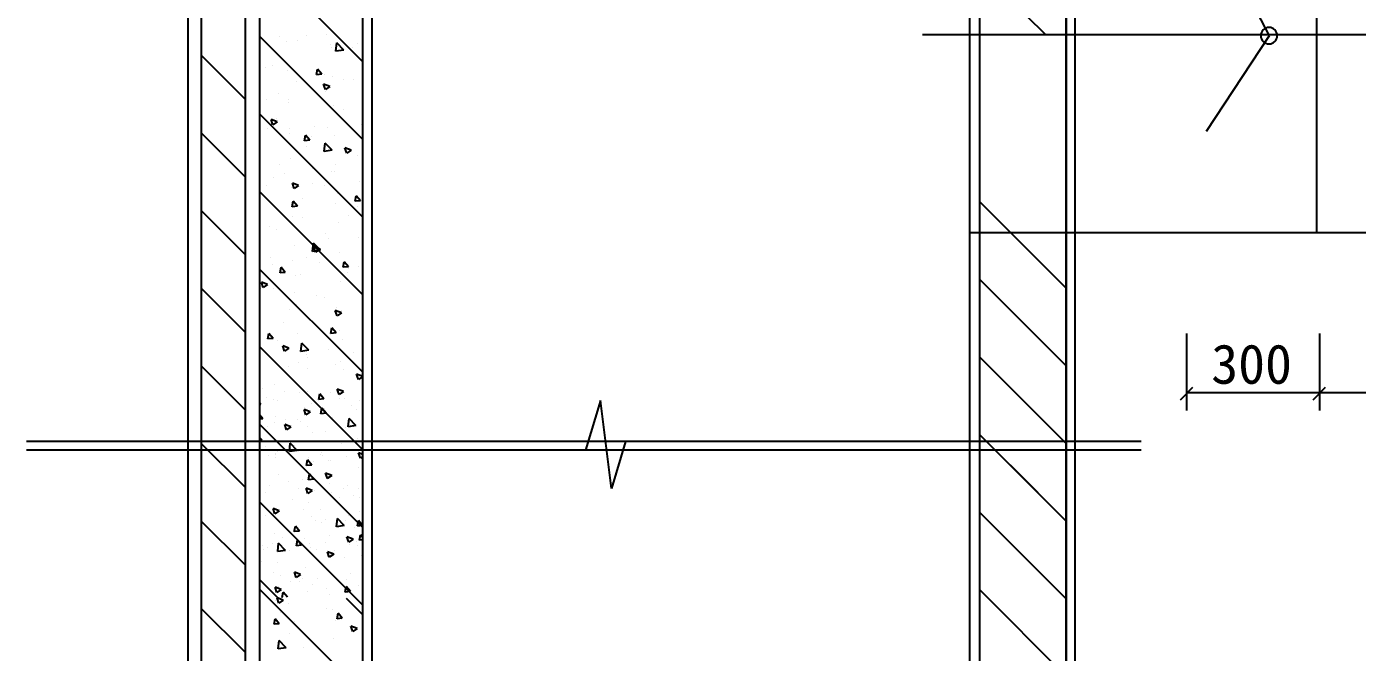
# Model space of a CAD drawing. Header units: metres. Extents: x 3364277 to 3396190, y 2270616 to 2304026.
# Drawn here: x 3369710 to 3379806, y 2276634 to 2281385 of the extents above; entities that cross this region are included whole.
import ezdxf

# ---------------------------------------------------------------- set-up
doc = ezdxf.new("R2010")
doc.units = ezdxf.units.M

# ---------------------------------------------------------------- blocks, each defined once
blk = doc.blocks.new('DI')
blk.add_lwpolyline([(-70.71, -70.71), (70.71, 70.71)])

msp = doc.modelspace()

# ---------------------------------------------------------------- hatches: boundary and pattern name
h = msp.add_hatch()
h.set_pattern_fill('ANSI31', scale=3333.33)
h.paths.add_polyline_path([(3377594.96, 2281322.35), (3376939.41, 2281322.35), (3376939.41, 2279822.35), (3377595.07, 2279822.35)])

# ---------------------------------------------------------------- linework, layer by layer
for p, q in [((3372330.24, 2296976.77), (3372328.73, 2276187.21)), ((3370935.38, 2292484.14), (3370933.87, 2275453.87)), ((3376863.57, 2291592.14), (3376862.07, 2276187.21)), ((3376940.72, 2291592.14), (3376939.21, 2276187.21)), ((3377595.6, 2282889.02), (3377595.4, 2276187.21)), ((3377662.27, 2282889.02), (3377662.07, 2276187.21)), ((3379495.6, 2282822.35), (3379495.6, 2279822.35)), ((3378727.27, 2282110.68), (3379135.6, 2281315.68)), ((3372262.27, 2281117.26), (3371480.74, 2281898.79)), ((3377441.15, 2281322.35), (3376939.41, 2281824.08)), ((3372262.27, 2280528), (3371480.74, 2281309.54)), ((3371630.77, 2281306.32), (3371630.77, 2281306.32)), ((3371682.51, 2281273.3), (3371682.51, 2281273.3)), ((3371764.73, 2281281.17), (3371764.73, 2281281.17)), ((3371833.22, 2281320.43), (3371833.22, 2281320.43)), ((3371986.65, 2281321.36), (3371986.65, 2281321.36)), ((3372057.11, 2281197.49), (3372064.48, 2281260.81)), ((3372116.38, 2281206.63), (3372064.45, 2281260.75)), ((3372222.01, 2281253.69), (3372222.01, 2281253.69)), ((3389677.27, 2281322.35), (3376505.6, 2281322.35)), ((3379135.6, 2281315.68), (3378658.94, 2280589.02)), ((3371367.4, 2280833.61), (3371034.07, 2281166.95)), ((3372017.21, 2281247.93), (3372017.21, 2281247.93)), ((3372024.8, 2281226.36), (3372024.8, 2281226.36)), ((3372116.38, 2281206.63), (3372057.08, 2281197.43)), ((3372184.11, 2281225.96), (3372184.11, 2281225.96)), ((3371519.07, 2281073.66), (3371519.07, 2281073.66)), ((3371578.61, 2281087.12), (3371578.61, 2281087.12)), ((3371690.61, 2281051.37), (3371690.61, 2281051.37)), ((3371910.68, 2281020.04), (3371918.39, 2281061.83)), ((3371950.51, 2281023.46), (3371918.37, 2281061.76)), ((3371760.59, 2280965.66), (3371760.59, 2280965.66)), ((3371950.51, 2281023.46), (3371910.66, 2281019.97)), ((3371940.11, 2281018.23), (3371940.11, 2281018.23)), ((3371967.4, 2281020.38), (3371967.4, 2281020.38)), ((3372032.9, 2281004.43), (3372032.9, 2281004.43)), ((3372116.47, 2280980.69), (3372116.47, 2280980.69)), ((3372192.59, 2280984.99), (3372192.59, 2280984.99)), ((3371620.02, 2280876.11), (3371620.02, 2280876.11)), ((3372009.75, 2280930.48), (3371963.07, 2280948.4)), ((3371976.61, 2280908.18), (3371963.09, 2280948.47)), ((3371975.91, 2280891.14), (3371975.91, 2280891.14)), ((3372009.75, 2280930.48), (3371976.59, 2280908.12)), ((3371527.56, 2280832.69), (3371527.56, 2280832.69)), ((3371694.45, 2280810.72), (3371694.45, 2280810.72)), ((3371698.72, 2280829.44), (3371698.72, 2280829.44)), ((3372041.01, 2280782.5), (3372041.01, 2280782.5)), ((3372115.49, 2280755.29), (3372115.49, 2280755.29)), ((3372262.27, 2279938.75), (3371480.74, 2280720.28)), ((3371611.81, 2280662.07), (3371565.13, 2280679.99)), ((3371578.67, 2280639.77), (3371565.16, 2280680.06)), ((3371611.81, 2280662.07), (3371578.65, 2280639.7)), ((3371606.13, 2280689.35), (3371606.13, 2280689.35)), ((3371367.4, 2280244.36), (3371034.07, 2280577.69)), ((3371537.34, 2280611.75), (3371537.34, 2280611.75)), ((3371702.94, 2280569.75), (3371702.94, 2280569.75)), ((3371706.83, 2280607.51), (3371706.83, 2280607.51)), ((3371818.18, 2280518.58), (3371825.89, 2280560.37)), ((3371858.01, 2280522), (3371825.87, 2280560.3)), ((3371869.83, 2280547.78), (3371869.83, 2280547.78)), ((3371893.22, 2280626.78), (3371893.22, 2280626.78)), ((3371994.93, 2280622.61), (3371994.93, 2280622.61)), ((3372049.12, 2280560.57), (3372049.12, 2280560.57)), ((3372249.11, 2280641.82), (3372249.11, 2280641.82)), ((3371858.01, 2280522), (3371818.16, 2280518.51)), ((3371835.18, 2280476.23), (3371835.18, 2280476.23)), ((3372027.99, 2280446.87), (3371968.7, 2280437.68)), ((3371968.72, 2280437.74), (3371976.09, 2280501.05)), ((3372027.99, 2280446.87), (3371976.06, 2280500.99)), ((3372171.96, 2280447.05), (3372125.28, 2280464.97)), ((3372138.82, 2280424.75), (3372125.3, 2280465.04)), ((3372171.96, 2280447.05), (3372138.8, 2280424.68)), ((3371714.93, 2280385.58), (3371714.93, 2280385.58)), ((3372223.97, 2280409.49), (3372223.97, 2280409.49)), ((3371580.58, 2280242.93), (3371580.58, 2280242.93)), ((3371625.83, 2280340.05), (3371625.83, 2280340.05)), ((3371667.17, 2280271.08), (3371667.17, 2280271.08)), ((3371878.32, 2280306.81), (3371878.32, 2280306.81)), ((3372023.05, 2280286.12), (3372023.05, 2280286.12)), ((3372045.21, 2280284.84), (3372045.21, 2280284.84)), ((3372057.22, 2280338.64), (3372057.22, 2280338.64)), ((3371526.6, 2280181.53), (3371526.6, 2280181.53)), ((3371723.04, 2280163.65), (3371723.04, 2280163.65)), ((3371774.02, 2280178.64), (3371727.34, 2280196.56)), ((3371740.88, 2280156.34), (3371727.37, 2280196.62)), ((3371774.02, 2280178.64), (3371740.86, 2280156.27)), ((3371882.48, 2280196.57), (3371882.48, 2280196.57)), ((3371969.37, 2280176.19), (3371969.37, 2280176.19)), ((3372238.36, 2280211.61), (3372238.36, 2280211.61)), ((3372262.27, 2279349.49), (3371480.74, 2280131.03)), ((3371725.68, 2280017.12), (3371733.39, 2280058.91)), ((3371765.5, 2280020.54), (3371733.37, 2280058.84)), ((3371801.21, 2280077.11), (3371801.21, 2280077.11)), ((3372053.7, 2280043.87), (3372053.7, 2280043.87)), ((3372065.33, 2280116.71), (3372065.33, 2280116.71)), ((3372243.68, 2280062.37), (3372203.83, 2280058.88)), ((3372203.86, 2280058.95), (3372211.56, 2280100.74)), ((3372243.68, 2280062.37), (3372211.54, 2280100.67)), ((3377595.1, 2279400.63), (3376939.25, 2280056.48)), ((3371367.4, 2279655.1), (3371034.07, 2279988.44)), ((3371765.5, 2280020.54), (3371725.66, 2280017.05)), ((3371731.15, 2279941.73), (3371731.15, 2279941.73)), ((3372155.68, 2279947.25), (3372155.68, 2279947.25)), ((3372220.59, 2280021.9), (3372220.59, 2280021.9)), ((3371555.56, 2279869.6), (3371555.56, 2279869.6)), ((3371608.1, 2279845.15), (3371608.1, 2279845.15)), ((3371799.8, 2279932.21), (3371799.8, 2279932.21)), ((3372073.44, 2279894.79), (3372073.44, 2279894.79)), ((3371880.34, 2279677.98), (3371887.7, 2279741.29)), ((3371939.6, 2279687.11), (3371887.68, 2279741.23)), ((3371976.59, 2279814.17), (3371976.59, 2279814.17)), ((3371996.89, 2279778.41), (3371996.89, 2279778.41)), ((3372229.08, 2279780.93), (3372229.08, 2279780.93)), ((3376862.27, 2279822.35), (3382395.6, 2279822.35)), ((3377595.1, 2279400.63), (3377173.38, 2279822.35)), ((3377995.6, 2279822.35), (3378495.6, 2279822.35)), ((3371739.25, 2279719.8), (3371739.25, 2279719.8)), ((3371939.6, 2279687.11), (3371880.31, 2279677.92)), ((3371936.23, 2279695.2), (3371889.55, 2279713.12)), ((3371903.09, 2279672.9), (3371889.58, 2279713.19)), ((3371936.23, 2279695.2), (3371903.07, 2279672.84)), ((3372081.54, 2279672.86), (3372081.54, 2279672.86)), ((3372262.27, 2278760.24), (3371480.74, 2279541.77)), ((3371564.04, 2279628.63), (3371564.04, 2279628.63)), ((3371573.74, 2279576.51), (3371573.74, 2279576.51)), ((3371633.18, 2279515.66), (3371640.89, 2279557.44)), ((3371673, 2279519.07), (3371640.86, 2279557.38)), ((3371730.94, 2279606.66), (3371730.94, 2279606.66)), ((3371837.15, 2279632.04), (3371837.15, 2279632.04)), ((3371929.62, 2279591.55), (3371929.62, 2279591.55)), ((3372151.18, 2279560.91), (3372111.33, 2279557.42)), ((3372111.36, 2279557.49), (3372119.06, 2279599.28)), ((3372151.18, 2279560.91), (3372119.04, 2279599.21)), ((3372151.97, 2279551.23), (3372151.97, 2279551.23)), ((3372225.94, 2279565.3), (3372225.94, 2279565.3)), ((3371538.29, 2279426.79), (3371491.61, 2279444.71)), ((3371505.16, 2279404.49), (3371491.64, 2279444.78)), ((3371673, 2279519.07), (3371633.16, 2279515.59)), ((3371747.36, 2279497.87), (3371747.36, 2279497.87)), ((3371789.06, 2279502), (3371789.06, 2279502)), ((3372089.65, 2279450.93), (3372089.65, 2279450.93)), ((3372144.94, 2279517.03), (3372144.94, 2279517.03)), ((3377595.14, 2278811.33), (3376939.25, 2279467.23)), ((3377595.14, 2278811.33), (3376939.41, 2279467.06)), ((3371367.4, 2279065.85), (3371034.07, 2279399.18)), ((3371486.93, 2279398.93), (3371486.93, 2279398.93)), ((3371538.29, 2279426.79), (3371505.13, 2279404.42)), ((3371582.54, 2279398.73), (3371582.54, 2279398.73)), ((3371739.42, 2279365.69), (3371739.42, 2279365.69)), ((3371906.32, 2279343.72), (3371906.32, 2279343.72)), ((3371706.38, 2279237.64), (3371706.38, 2279237.64)), ((3371755.47, 2279275.94), (3371755.47, 2279275.94)), ((3371971.33, 2279332), (3371971.33, 2279332)), ((3372062.26, 2279252.68), (3372062.26, 2279252.68)), ((3371662.31, 2279135.99), (3371662.31, 2279135.99)), ((3372098.44, 2279211.77), (3372051.76, 2279229.69)), ((3372065.3, 2279189.47), (3372051.79, 2279229.76)), ((3372098.44, 2279211.77), (3372065.28, 2279189.4)), ((3372097.76, 2279229), (3372097.76, 2279229)), ((3371540.68, 2279014.19), (3371548.39, 2279055.98)), ((3371580.5, 2279017.61), (3371548.36, 2279055.91)), ((3371763.57, 2279054.01), (3371763.57, 2279054.01)), ((3371914.8, 2279102.75), (3371914.8, 2279102.75)), ((3372058.68, 2279059.45), (3372018.83, 2279055.96)), ((3372018.86, 2279056.03), (3372026.56, 2279097.82)), ((3372058.68, 2279059.45), (3372026.54, 2279097.75)), ((3372081.7, 2279080.78), (3372081.7, 2279080.78)), ((3378510.6, 2279053.87), (3378510.6, 2278469.1)), ((3379517.27, 2279053.87), (3379517.27, 2278469.1)), ((3372262.27, 2278170.98), (3371480.74, 2278952.51)), ((3371580.5, 2279017.61), (3371540.66, 2279014.13)), ((3371610.07, 2279000.96), (3371610.07, 2279000.96)), ((3371700.5, 2278943.36), (3371653.82, 2278961.28)), ((3371667.37, 2278921.06), (3371653.85, 2278961.34)), ((3371700.5, 2278943.36), (3371667.34, 2278920.99)), ((3371791.95, 2278918.22), (3371799.32, 2278981.53)), ((3371851.22, 2278927.35), (3371799.29, 2278981.47)), ((3371998.86, 2278934.22), (3371998.86, 2278934.22)), ((3372105.86, 2279007.07), (3372105.86, 2279007.07)), ((3371771.68, 2278832.08), (3371771.68, 2278832.08)), ((3371851.22, 2278927.35), (3371791.93, 2278918.16)), ((3371836.2, 2278896.98), (3371836.2, 2278896.98)), ((3371837.69, 2278873.05), (3371837.69, 2278873.05)), ((3372090.18, 2278839.81), (3372090.18, 2278839.81)), ((3372192.08, 2278912.01), (3372192.08, 2278912.01)), ((3377595.18, 2278222.04), (3376939.25, 2278877.97)), ((3377595.18, 2278222.04), (3376939.41, 2278877.8)), ((3371367.4, 2278476.59), (3371034.07, 2278809.93)), ((3371695.63, 2278807.43), (3371695.63, 2278807.43)), ((3371839.11, 2278787.84), (3371839.11, 2278787.84)), ((3372051.52, 2278822.46), (3372051.52, 2278822.46)), ((3372113.97, 2278785.14), (3372113.97, 2278785.14)), ((3372260.65, 2278728.34), (3372213.97, 2278746.26)), ((3372227.52, 2278706.04), (3372214, 2278746.32)), ((3372260.65, 2278728.34), (3372227.49, 2278705.97)), ((3372257.08, 2278817.84), (3372257.08, 2278817.84)), ((3371497.95, 2278636.57), (3371497.95, 2278636.57)), ((3371592.04, 2278665.54), (3371592.04, 2278665.54)), ((3372113.45, 2278614.97), (3372066.77, 2278632.89)), ((3372080.32, 2278592.67), (3372066.8, 2278632.95)), ((3372227.9, 2278721.11), (3372227.9, 2278721.11)), ((3371532.05, 2278568.8), (3371532.05, 2278568.8)), ((3371584.51, 2278554.54), (3371584.51, 2278554.54)), ((3371612.95, 2278543.07), (3371612.95, 2278543.07)), ((3371664.84, 2278614.6), (3371664.84, 2278614.6)), ((3371779.79, 2278610.15), (3371779.79, 2278610.15)), ((3371844.84, 2278612.45), (3371844.84, 2278612.45)), ((3371868.79, 2278526.12), (3371868.79, 2278526.12)), ((3371966.18, 2278557.99), (3371926.33, 2278554.5)), ((3371926.35, 2278554.57), (3371934.06, 2278596.36)), ((3371966.18, 2278557.99), (3371934.04, 2278596.29)), ((3371968.83, 2278558.1), (3371968.83, 2278558.1)), ((3372013.07, 2278610.11), (3372013.07, 2278610.11)), ((3372113.45, 2278614.97), (3372080.29, 2278592.6)), ((3372085.87, 2278559.17), (3372085.87, 2278559.17)), ((3372122.08, 2278563.21), (3372122.08, 2278563.21)), ((3372233.64, 2278545.71), (3372233.64, 2278545.71)), ((3374063.54, 2278547.18), (3373949.86, 2278168.5)), ((3374147.26, 2277877.85), (3374063.54, 2278547.18)), ((3378510.6, 2278606.37), (3384995.6, 2278606.37)), ((3371503.5, 2278407.87), (3371480.57, 2278435.2)), ((3371488, 2278516.15), (3371480.74, 2278524.81)), ((3371488, 2278516.15), (3371480.74, 2278515.52)), ((3371862.71, 2278459.93), (3371816.03, 2278477.84)), ((3371829.58, 2278437.62), (3371816.06, 2278477.91)), ((3371818.22, 2278490.91), (3371818.22, 2278490.91)), ((3371862.71, 2278459.93), (3371829.55, 2278437.56)), ((3371981.68, 2278449.7), (3371941.83, 2278446.22)), ((3371941.86, 2278446.28), (3371949.57, 2278488.07)), ((3371981.68, 2278449.7), (3371949.54, 2278488)), ((3371973.3, 2278487.8), (3371973.3, 2278487.8)), ((3372174.1, 2278505.95), (3372174.1, 2278505.95)), ((3372211.08, 2278479.18), (3372211.08, 2278479.18)), ((3371503.5, 2278407.87), (3371480.57, 2278405.86)), ((3372262.1, 2277581.89), (3371480.57, 2278363.42)), ((3372262.27, 2277581.73), (3371480.74, 2278363.26)), ((3371540.16, 2278346.87), (3371540.16, 2278346.87)), ((3371590.24, 2278379.15), (3371590.24, 2278379.15)), ((3371600.53, 2278424.57), (3371600.53, 2278424.57)), ((3371715.51, 2278346.56), (3371668.83, 2278364.47)), ((3371682.38, 2278324.25), (3371668.86, 2278364.54)), ((3371673.33, 2278373.63), (3371673.33, 2278373.63)), ((3371677.65, 2278401.36), (3371677.65, 2278401.36)), ((3371715.51, 2278346.56), (3371682.35, 2278324.19)), ((3371767.42, 2278402.6), (3371767.42, 2278402.6)), ((3371787.89, 2278388.22), (3371787.89, 2278388.22)), ((3371840.22, 2278351.66), (3371840.22, 2278351.66)), ((3372033.54, 2278416.4), (3372033.54, 2278416.4)), ((3372130.18, 2278341.28), (3372130.18, 2278341.28)), ((3372209, 2278355.86), (3372149.71, 2278346.66)), ((3372149.74, 2278346.72), (3372157.1, 2278410.03)), ((3372209, 2278355.86), (3372157.08, 2278409.97)), ((3372188.45, 2278347.17), (3372188.45, 2278347.17)), ((3374180.16, 2278235.17), (3369710.48, 2278235.17)), ((3371497.51, 2278245.51), (3371480.57, 2278263.16)), ((3371497.51, 2278245.51), (3371480.57, 2278242.88)), ((3371876.9, 2278304.19), (3371876.9, 2278304.19)), ((3371979.03, 2278312.41), (3371979.03, 2278312.41)), ((3372219.19, 2278257.25), (3372219.19, 2278257.25)), ((3372261.25, 2278296.23), (3372261.25, 2278296.23)), ((3374252.43, 2278235.17), (3374147.26, 2277877.85)), ((3378166.71, 2278235.17), (3374180.16, 2278235.17)), ((3377595.1, 2277632.86), (3376939.25, 2278288.71)), ((3374171.56, 2278168.5), (3369710.48, 2278168.5)), ((3371367.4, 2277887.34), (3371034.07, 2278220.67)), ((3371523.42, 2278194.87), (3371523.42, 2278194.87)), ((3371548.27, 2278124.94), (3371548.27, 2278124.94)), ((3371594.97, 2278137), (3371594.97, 2278137)), ((3371596.22, 2278143.93), (3371596.22, 2278143.93)), ((3371612.03, 2278156.76), (3371612.03, 2278156.76)), ((3371762.83, 2278167.6), (3371703.54, 2278158.4)), ((3371703.57, 2278158.46), (3371710.93, 2278221.77)), ((3371762.83, 2278167.6), (3371710.91, 2278221.71)), ((3371742.78, 2278202.4), (3371742.78, 2278202.4)), ((3371775.91, 2278161.63), (3371775.91, 2278161.63)), ((3371796, 2278166.29), (3371796, 2278166.29)), ((3371942.8, 2278139.66), (3371942.8, 2278139.66)), ((3371950.85, 2278152.04), (3371950.85, 2278152.04)), ((3371958.09, 2278127.89), (3371958.09, 2278127.89)), ((3372098.66, 2278217.44), (3372098.66, 2278217.44)), ((3372262.1, 2278136.74), (3372228.98, 2278149.45)), ((3372242.53, 2278109.23), (3372229.01, 2278149.52)), ((3372262.1, 2278122.39), (3372242.5, 2278109.17)), ((3378166.71, 2278168.5), (3374160.71, 2278168.5)), ((3371602.21, 2278112.85), (3371602.21, 2278112.85)), ((3371873.67, 2278056.52), (3371833.83, 2278053.04)), ((3371833.85, 2278053.11), (3371841.56, 2278094.89)), ((3371873.67, 2278056.52), (3371841.54, 2278094.83)), ((3371848.71, 2278110.69), (3371848.71, 2278110.69)), ((3371885.01, 2278082.26), (3371885.01, 2278082.26)), ((3372000.82, 2278090.03), (3372000.82, 2278090.03)), ((3372015.6, 2278088.72), (3372015.6, 2278088.72)), ((3372138.29, 2278119.35), (3372138.29, 2278119.35)), ((3372227.3, 2278035.32), (3372227.3, 2278035.32)), ((3377595.1, 2277632.86), (3377173.38, 2278054.58)), ((3371617.76, 2277981.37), (3371617.76, 2277981.37)), ((3371698.8, 2277931.93), (3371698.8, 2277931.93)), ((3371804.11, 2277944.36), (3371804.11, 2277944.36)), ((3371841.08, 2277943.65), (3371841.08, 2277943.65)), ((3371889.18, 2277948.24), (3371849.33, 2277944.75)), ((3371849.36, 2277944.82), (3371857.07, 2277986.61)), ((3371889.18, 2277948.24), (3371857.04, 2277986.54)), ((3372024.92, 2277976.49), (3371978.24, 2277994.41)), ((3371991.79, 2277954.19), (3371978.27, 2277994.48)), ((3372024.92, 2277976.49), (3371991.76, 2277954.12)), ((3371519.53, 2277848.49), (3371519.53, 2277848.49)), ((3371556.37, 2277903.01), (3371556.37, 2277903.01)), ((3371771.6, 2277880.99), (3371771.6, 2277880.99)), ((3371877.72, 2277863.12), (3371831.04, 2277881.04)), ((3371844.59, 2277840.82), (3371831.07, 2277881.11)), ((3371877.72, 2277863.12), (3371844.56, 2277840.75)), ((3371875.41, 2277863.53), (3371875.41, 2277863.53)), ((3371893.11, 2277860.33), (3371893.11, 2277860.33)), ((3371951.29, 2277898.69), (3371951.29, 2277898.69)), ((3372006.55, 2277914.63), (3372006.55, 2277914.63)), ((3372024.09, 2277847.75), (3372024.09, 2277847.75)), ((3372118.18, 2277876.71), (3372118.18, 2277876.71)), ((3372146.4, 2277897.42), (3372146.4, 2277897.42)), ((3372190.98, 2277825.78), (3372190.98, 2277825.78)), ((3372229.87, 2277876.91), (3372229.87, 2277876.91)), ((3372231.29, 2277878.57), (3372231.29, 2277878.57)), ((3372262.1, 2276992.64), (3371480.57, 2277774.17)), ((3372262.27, 2276992.47), (3371480.74, 2277774)), ((3371626.98, 2277708.08), (3371580.3, 2277726)), ((3371593.85, 2277685.78), (3371580.33, 2277726.06)), ((3371724.79, 2277796.34), (3371724.79, 2277796.34)), ((3371812.21, 2277722.43), (3371812.21, 2277722.43)), ((3371846.81, 2277768.25), (3371846.81, 2277768.25)), ((3371940.11, 2277721.82), (3371940.11, 2277721.82)), ((3372080.68, 2277811.37), (3372080.68, 2277811.37)), ((3372235.4, 2277813.39), (3372235.4, 2277813.39)), ((3371367.4, 2277298.08), (3371034.07, 2277631.41)), ((3371525.95, 2277673.48), (3371525.95, 2277673.48)), ((3371564.48, 2277681.08), (3371564.48, 2277681.08)), ((3371584.23, 2277706.79), (3371584.23, 2277706.79)), ((3371586.47, 2277710.34), (3371586.47, 2277710.34)), ((3371626.98, 2277708.08), (3371593.82, 2277685.71)), ((3371874.18, 2277668.99), (3371874.18, 2277668.99)), ((3371901.22, 2277638.4), (3371901.22, 2277638.4)), ((3371946.98, 2277618.05), (3371946.98, 2277618.05)), ((3371975.26, 2277643.61), (3371975.26, 2277643.61)), ((3372061.35, 2277586.96), (3372068.72, 2277650.28)), ((3372120.62, 2277596.1), (3372068.69, 2277650.21)), ((3372126.67, 2277635.74), (3372126.67, 2277635.74)), ((3372154.5, 2277675.49), (3372154.5, 2277675.49)), ((3372219.53, 2277593.48), (3372227.24, 2277635.27)), ((3372259.35, 2277596.9), (3372227.21, 2277635.2)), ((3372235.6, 2277701.52), (3372235.6, 2277701.52)), ((3377595.14, 2277043.56), (3376939.04, 2277699.66)), ((3377595.14, 2277043.57), (3376939.25, 2277699.46)), ((3377595.14, 2277043.57), (3376939.41, 2277699.29)), ((3371483.58, 2277543.18), (3371483.58, 2277543.18)), ((3371592.2, 2277534.95), (3371592.2, 2277534.95)), ((3371781.17, 2277555.06), (3371741.33, 2277551.58)), ((3371741.35, 2277551.64), (3371749.06, 2277593.43)), ((3371781.17, 2277555.06), (3371749.03, 2277593.37)), ((3372005.23, 2277522.87), (3372005.23, 2277522.87)), ((3372120.62, 2277596.1), (3372061.32, 2277586.9)), ((3372199.47, 2277584.81), (3372199.47, 2277584.81)), ((3372259.35, 2277596.9), (3372219.5, 2277593.41)), ((3372235.03, 2277485.2), (3372242.74, 2277526.98)), ((3372262.1, 2277503.81), (3372242.71, 2277526.92)), ((3372243.51, 2277591.46), (3372243.51, 2277591.46)), ((3371501.55, 2277442.43), (3371501.55, 2277442.43)), ((3371508.79, 2277418.28), (3371508.79, 2277418.28)), ((3371534.43, 2277432.51), (3371534.43, 2277432.51)), ((3371572.59, 2277459.15), (3371572.59, 2277459.15)), ((3371615.18, 2277398.7), (3371622.55, 2277462.02)), ((3371674.45, 2277407.84), (3371622.52, 2277461.96)), ((3371628.52, 2277461.47), (3371628.52, 2277461.47)), ((3371649.35, 2277507.83), (3371649.35, 2277507.83)), ((3371796.68, 2277446.78), (3371756.83, 2277443.29)), ((3371756.86, 2277443.36), (3371764.57, 2277485.15)), ((3371796.68, 2277446.78), (3371764.54, 2277485.08)), ((3371820.32, 2277500.5), (3371820.32, 2277500.5)), ((3371857.43, 2277457.46), (3371857.43, 2277457.46)), ((3371864.67, 2277433.32), (3371864.67, 2277433.32)), ((3371909.33, 2277416.47), (3371909.33, 2277416.47)), ((3371980.99, 2277468.21), (3371980.99, 2277468.21)), ((3372187.13, 2277493.06), (3372140.45, 2277510.98)), ((3372154, 2277470.76), (3372140.48, 2277511.04)), ((3372187.13, 2277493.06), (3372153.97, 2277470.69)), ((3372162.61, 2277453.56), (3372162.61, 2277453.56)), ((3372213.31, 2277472.5), (3372213.31, 2277472.5)), ((3372220.55, 2277448.35), (3372220.55, 2277448.35)), ((3372262.1, 2277487.5), (3372235, 2277485.13)), ((3371491.69, 2277321.25), (3371491.69, 2277321.25)), ((3371674.45, 2277407.84), (3371615.15, 2277398.64)), ((3371701.33, 2277410.54), (3371701.33, 2277410.54)), ((3372039.93, 2277379.69), (3371993.25, 2277397.61)), ((3372006.8, 2277357.39), (3371993.28, 2277397.67)), ((3372039.93, 2277379.69), (3372006.77, 2277357.32)), ((3372049.56, 2277406.04), (3372049.56, 2277406.04)), ((3372122.36, 2277355.11), (3372122.36, 2277355.11)), ((3372251.62, 2277369.53), (3372251.62, 2277369.53)), ((3371580.69, 2277237.22), (3371580.69, 2277237.22)), ((3371614, 2277312.57), (3371614, 2277312.57)), ((3371637.01, 2277220.51), (3371637.01, 2277220.51)), ((3371789.19, 2277224.65), (3371742.52, 2277242.56)), ((3371756.06, 2277202.35), (3371742.54, 2277242.63)), ((3371789.19, 2277224.65), (3371756.03, 2277202.28)), ((3371828.43, 2277278.57), (3371828.43, 2277278.57)), ((3372002.79, 2277245.83), (3372002.79, 2277245.83)), ((3372170.72, 2277231.63), (3372170.72, 2277231.63)), ((3371621.92, 2277043.56), (3371480.57, 2277184.91)), ((3371621.92, 2277043.56), (3371480.74, 2277184.75)), ((3371641.99, 2277111.28), (3371595.31, 2277129.19)), ((3371608.86, 2277088.98), (3371595.34, 2277129.26)), ((3371619.73, 2277137.18), (3371619.73, 2277137.18)), ((3371709.81, 2277169.57), (3371709.81, 2277169.57)), ((3371781.99, 2277168.96), (3371781.99, 2277168.96)), ((3371803.9, 2277198.53), (3371803.9, 2277198.53)), ((3371876.7, 2277147.6), (3371876.7, 2277147.6)), ((3371917.43, 2277194.54), (3371917.43, 2277194.54)), ((3371987.25, 2277116.8), (3371987.25, 2277116.8)), ((3372127.03, 2277092.02), (3372134.73, 2277133.81)), ((3372166.85, 2277095.44), (3372134.71, 2277133.74)), ((3372137.87, 2277183.99), (3372137.87, 2277183.99)), ((3372224.94, 2277143.1), (3372224.94, 2277143.1)), ((3372259.72, 2277147.6), (3372259.72, 2277147.6)), ((3372261.9, 2276329.43), (3371480.37, 2277110.96)), ((3371499.79, 2277099.32), (3371499.79, 2277099.32)), ((3371599.86, 2277030.5), (3371599.86, 2277030.5)), ((3371641.99, 2277111.28), (3371608.83, 2277088.91)), ((3371656.97, 2277029.61), (3371610.29, 2277047.53)), ((3371623.84, 2277007.31), (3371610.32, 2277047.59)), ((3371656.97, 2277029.61), (3371623.8, 2277007.24)), ((3371631.37, 2277101.76), (3371631.37, 2277101.76)), ((3371648.85, 2277050.18), (3371656.56, 2277091.97)), ((3371688.67, 2277053.6), (3371656.53, 2277091.9)), ((3371843.05, 2277099.45), (3371843.05, 2277099.45)), ((3372008.52, 2277070.44), (3372008.52, 2277070.44)), ((3372166.85, 2277095.44), (3372127, 2277091.95)), ((3372261.9, 2276918.68), (3372137.02, 2277043.56)), ((3377595.18, 2276454.26), (3376939.04, 2277110.4)), ((3371367.2, 2276634.87), (3371033.87, 2276968.2)), ((3371635.19, 2276933.61), (3371635.19, 2276933.61)), ((3371693.98, 2277002.53), (3371693.98, 2277002.53)), ((3371988.66, 2276963.76), (3371988.66, 2276963.76)), ((3372030.72, 2276959.86), (3372030.72, 2276959.86)), ((3372065.5, 2276889.12), (3372073.21, 2276930.91)), ((3372105.31, 2276892.54), (3372073.18, 2276930.84)), ((3371627.14, 2276850.71), (3371587.29, 2276847.22)), ((3371587.33, 2276847.29), (3371595.03, 2276889.08)), ((3371627.14, 2276850.71), (3371595, 2276889.01)), ((3371745.99, 2276871.96), (3371745.99, 2276871.96)), ((3372056.23, 2276878.18), (3372056.23, 2276878.18)), ((3372105.31, 2276892.54), (3372065.47, 2276889.06)), ((3372101.87, 2276887), (3372101.87, 2276887)), ((3372217.11, 2276814.59), (3372170.43, 2276832.5)), ((3372183.98, 2276792.29), (3372170.47, 2276832.57)), ((3372217.11, 2276814.59), (3372183.95, 2276792.22)), ((3371619.22, 2276660.49), (3371626.59, 2276723.81)), ((3371678.48, 2276669.63), (3371626.56, 2276723.75)), ((3371702.09, 2276780.61), (3371702.09, 2276780.61)), ((3372038.83, 2276737.93), (3372038.83, 2276737.93)), ((3371678.48, 2276669.63), (3371619.19, 2276660.43)), ((3371643.68, 2276692.64), (3371643.68, 2276692.64)), ((3371810.57, 2276670.67), (3371810.57, 2276670.67))]:
    msp.add_line(p, q)
for points in [[(3372262.07, 2276087.21), (3372263.57, 2296976.77)], [(3371368.71, 2293574.38), (3371367.2, 2276087.21)], [(3371035.38, 2293219.91), (3371033.87, 2275553.87)], [(3371480.53, 2276087.21), (3371482.04, 2293219.91)], [(3376940.72, 2291592.14), (3376939.21, 2276087.21)], [(3377594.73, 2282889.02), (3377595.21, 2276087.21)], [(3377995.6, 2279822.35), (3381513.94, 2279822.35)]]:
    msp.add_lwpolyline(points)
msp.add_lwpolyline([(3379072.89, 2281315.68, 1), (3379198.31, 2281315.68, 1)], format="xyb", close=True)

# ---------------------------------------------------------------- block references
at = {"xscale": 0.67, "yscale": 0.67, "zscale": 0.67}
for p in [(3378510.6, 2278599.7), (3379517.27, 2278599.7)]:
    msp.add_blockref('DI', p, dxfattribs=at)

# ---------------------------------------------------------------- texts
msp.add_text('300', height=300).set_placement((3378697.18, 2278673.2))

doc.saveas('drawing.dxf')
